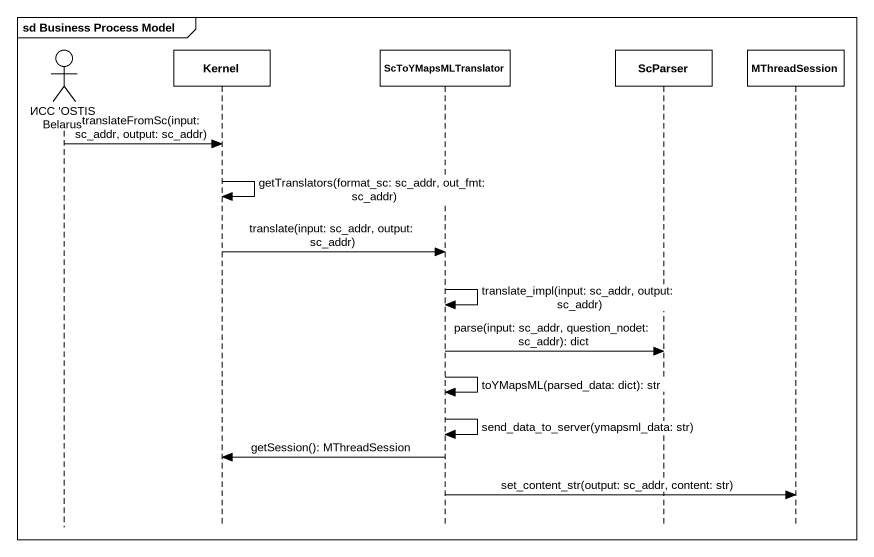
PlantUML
@startuml
mainframe sd Business Process Model
hide footbox
actor "ИСС 'OSTIS Belarus'" as ИСС_OSTIS_Belarus
participant Kernel
participant ScToYMapsMLTranslator
participant ScParser
participant MThreadSession

ИСС_OSTIS_Belarus -> Kernel : translateFromSc(input: sc_addr, output: sc_addr)
Kernel -> Kernel : getTranslators(format_sc: sc_addr, out_fmt: sc_addr)
Kernel -> ScToYMapsMLTranslator : translate(input: sc_addr, output: sc_addr)
ScToYMapsMLTranslator -> ScToYMapsMLTranslator : translate_impl(input: sc_addr, output: sc_addr)
ScToYMapsMLTranslator -> ScParser : parse(input: sc_addr, question_nodet: sc_addr): dict
ScToYMapsMLTranslator -> ScToYMapsMLTranslator : toYMapsML(parsed_data: dict): str
ScToYMapsMLTranslator -> ScToYMapsMLTranslator : send_data_to_server(ymapsml_data: str)
ScToYMapsMLTranslator -> Kernel : getSession(): MThreadSession
ScToYMapsMLTranslator -> MThreadSession : set_content_str(output: sc_addr, content: str)
@enduml
